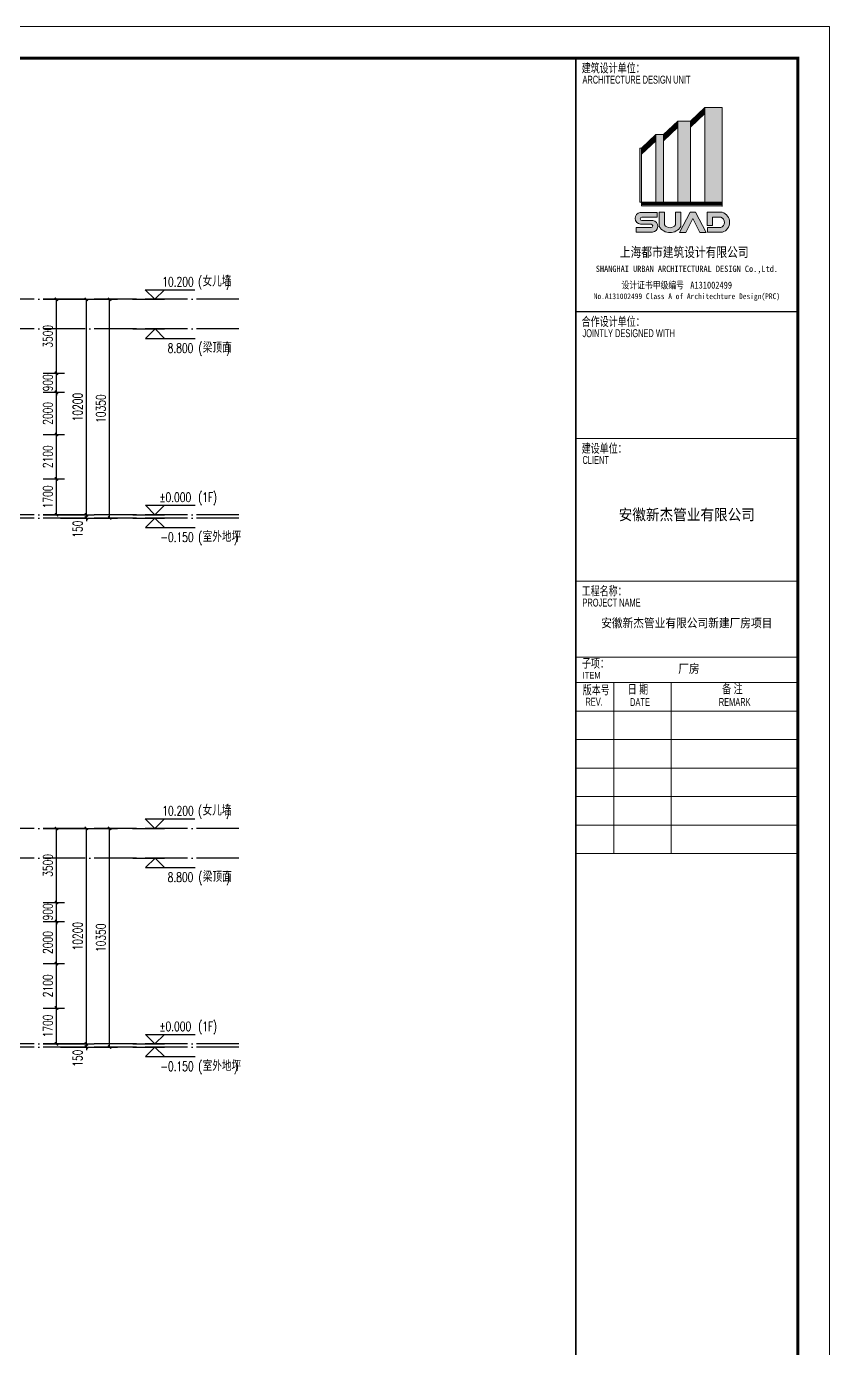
# Model space of a CAD drawing. Extents: x -275060 to -14507, y -783073 to -270523.
# Drawn here: x -52506 to -14507, y -689798 to -627223 of the extents above; entities that cross this region are included whole.
import ezdxf
from ezdxf.enums import TextEntityAlignment as Align

# ---------------------------------------------------------------- set-up
doc = ezdxf.new("R2010")
doc.units = 0
doc.header["$LTSCALE"] = 1000
doc.header["$MEASUREMENT"] = 0
doc.linetypes.add('DOTE', pattern=[2.4200000000000004, 2, -0.2, 0.02, -0.2])
doc.layers.get('Defpoints').update_dxf_attribs({"color": 252})
for name, color, linetype in [('DIM_ELEV', 3, 'Continuous'), ('DOTE', 1, 'Continuous'), ('PUB_DIM', 3, 'Continuous')]:
    doc.layers.add(name, color=color, linetype=linetype)
doc.layers.add('TK', color=252, linetype='Continuous', lineweight=13)
doc.styles.add('_TCH_DIM', font='SIMPLEX', dxfattribs={"bigfont": 'GBCBIG'})
doc.styles.add('_TCH_DIM_T3', font='SIMPLEX', dxfattribs={"width": 0.7058823529411765, "bigfont": 'GBCBIG'})
doc.styles.add('T&D', font='haiwenrs.shx', dxfattribs={"width": 0.7, "bigfont": 'hztxt.shx'})
doc.styles.add('TITLE', font='simhei.ttf', dxfattribs={"width": 0.8})
doc.dimstyles.new('_TCH_ARCH&&150', dxfattribs={"dimtxt": 446.25, "dimasz": 150, "dimexe": 375, "dimexo": 450, "dimgap": 189.375, "dimtad": 1, "dimdec": 0, "dimzin": 0, "dimdsep": 46, "dimtxsty": '_TCH_DIM_T3', "dimblk": 'ARCHTICK', "dimcen": 0.09, "dimclrt": 7, "dimazin": 2, "dimtfac": 1, "dimtdec": 0, "dimtix": 1, "dimtmove": 2, "dimatfit": 3, "dimfxl": 0, "dimtolj": 1, "dimtzin": 0, "dimarcsym": 0})

# ---------------------------------------------------------------- blocks, each defined once
blk = doc.blocks.new('TK-A0')
at = {"layer": 'TK'}
h = blk.add_hatch(color=256, dxfattribs=at)
edge = h.paths.add_edge_path()
edge.add_arc((1154.146755657937, 779.1924743879104), 3.32045557777653, 288.7014113640251, 432.3606518510305)
edge.add_line((1155.152934808804, 782.356811405414), (1150.437148290964, 782.356811405414))
edge.add_line((1150.437148290964, 782.356811405414), (1150.437148290964, 778.1699634066533))
edge.add_line((1150.437148290964, 778.1699634066533), (1152.074026242055, 778.1699634066533))
edge.add_line((1152.074026242055, 778.1699634066533), (1152.074026242055, 780.7794412946987))
edge.add_line((1152.074026242055, 780.7794412946987), (1154.743725869286, 780.7794412946987))
edge.add_arc((1154.144571136729, 779.1864479558968), 1.701944232639127, -72.16722840810769, 69.38777632303339, ccw=False)
edge.add_line((1154.665774277209, 777.5662746758533), (1150.456620366604, 777.5662746758533))
edge.add_line((1150.456620366604, 777.5662746758533), (1150.456620366604, 776.0473309625459))
edge.add_line((1150.456620366604, 776.0473309625459), (1155.211414325245, 776.0473309625459))
edge = h.paths.add_edge_path()
edge.add_arc((1138.673736182081, 779.8623456887203), 3.924004440335319, 210.1327751881304, 329.8672248118695)
edge.add_line((1142.067467917589, 777.8924736737955), (1142.067467917589, 782.3508309002925))
edge.add_line((1142.067467917589, 782.3508309002925), (1140.389430682019, 782.3508309002925))
edge.add_line((1140.389430682019, 782.3508309002925), (1140.389430682019, 778.3717602917046))
edge.add_arc((1138.673736182081, 779.5977993973252), 2.10873884244299, 215.5496840955361, 324.4503159044639, ccw=False)
edge.add_line((1136.958041682144, 778.3717602917046), (1136.958041682144, 782.3508309002925))
edge.add_line((1136.958041682144, 782.3508309002925), (1135.280004446575, 782.3508309002925))
edge.add_line((1135.280004446575, 782.3508309002925), (1135.280004446575, 777.8924736737955))
edge = h.paths.add_edge_path()
edge.add_arc((1129.528960183166, 780.455636774173), 1.863793725080171, 99.47712958257928, 264.9305597506611)
edge.add_line((1129.364269726942, 778.5991335818038), (1132.691885010566, 778.5991335818038))
edge.add_arc((1132.691789201844, 778.0591148868477), 0.5400187034551565, -89.98983473079062, 89.9898347307905, ccw=False)
edge.add_line((1132.691885010566, 777.5190961918917), (1127.97065559401, 777.5190961918917))
edge.add_line((1127.97065559401, 777.5190961918917), (1127.97065559401, 776.0695795825526))
edge.add_line((1127.97065559401, 776.0695795825526), (1133.118498568072, 776.0695795825526))
edge.add_arc((1132.953808111826, 777.92608277492), 1.863793725080171, 275.0694402493389, 440.5228704174207)
edge.add_line((1133.260689022903, 779.7644383324945), (1129.833793578938, 779.7644383324945))
edge.add_arc((1129.833889387661, 780.3044570274506), 0.5400187034551565, 90.01016526920938, 269.9898347307905, ccw=False)
edge.add_line((1129.833793578938, 780.8444757224066), (1134.62586506483, 780.8444757224066))
edge.add_line((1134.62586506483, 780.8444757224066), (1134.62586506483, 782.2939923317446))
edge.add_line((1134.62586506483, 782.2939923317446), (1129.222079272073, 782.2939923317446))
h.paths.add_polyline_path([(1145.020788980241, 782.4197730984405), (1146.727707333419, 782.4197730984405), (1150.080554039034, 775.9977945051814), (1148.119570456257, 775.9977945051814), (1145.87424815683, 780.3862111980195), (1143.628925857402, 775.9977945051814), (1141.667942274626, 775.9977945051814)])
for p, q in [((1189, 841), (5.14963979041462e-14, 840.9999999999999)), ((1189, 1.13686837721616e-13), (1189, 841)), ((1179, 831), (25.00000000000005, 830.9999999999999)), ((1109, 831), (1109, 10.00000000000011)), ((1179, 10.00000000000011), (1179, 831)), ((1109, 751.0000000000001), (1179, 751.0000000000001)), ((1109, 711.0000000000001), (1179, 711.0000000000001)), ((1109, 666.0000000000001), (1179, 666.0000000000001)), ((1109, 642.0000000000001), (1179, 642.0000000000001)), ((1109, 634.0000000000001), (1179, 634.0000000000001)), ((1109, 634.0000000000001), (1179, 634.0000000000001)), ((1109, 634.0000000000001), (1179, 634.0000000000001)), ((1109, 634.0000000000001), (1179, 634.0000000000001)), ((1109, 634.0000000000001), (1179, 634.0000000000001)), ((1121, 634.0000000000001), (1121, 580.0000000000001)), ((1139, 634.0000000000001), (1139, 580.0000000000001)), ((1109, 625.0000000000001), (1179, 625.0000000000001)), ((1109, 616.0000000000001), (1179, 616.0000000000001)), ((1109, 607.0000000000001), (1179, 607.0000000000001)), ((1109, 598.0000000000001), (1179, 598.0000000000001)), ((1109, 589.0000000000001), (1179, 589.0000000000001)), ((1109, 580.0000000000001), (1179, 580.0000000000001))]:
    blk.add_line(p, q, dxfattribs=at)
at = {"layer": 'TK', "color": 7}
for p, q in [((1145.157408515681, 811.1514531561669), (1149.654513675589, 815.437440792665)), ((1145.157408515681, 810.8751697189251), (1149.654513675589, 815.1611573554233)), ((1145.157408515681, 810.598886281681), (1149.654513675589, 814.8848739181791)), ((1145.157408515681, 810.3226028444392), (1149.661503087655, 814.6152517736198)), ((1145.157408515681, 810.046319407195), (1149.654513675589, 814.3323070436932)), ((1145.157408515681, 809.7700359699533), (1149.654513675589, 814.0560236064514)), ((1145.157408515681, 809.4937525327091), (1149.661503087655, 813.7864014618897)), ((1145.157408515681, 809.2174690954649), (1149.661503087655, 813.5101180246479)), ((1155.158445864823, 815.437440792665), (1149.654513675589, 815.437440792665)), ((1149.654513675589, 815.437440792665), (1149.654513675589, 785.5764909301286)), ((1155.158445864823, 785.5474954772282), (1155.158445864823, 815.4387035636656)), ((1136.663148659468, 806.86663922316), (1141.159022302032, 811.1514531561669)), ((1136.663148659468, 806.5903557859181), (1141.159022302032, 810.8751697189251)), ((1136.663148659468, 806.3140723486763), (1141.159022302032, 810.598886281681)), ((1136.663148659468, 806.0377889114322), (1141.159022302032, 810.3226028444392)), ((1136.663148659468, 805.7615054741881), (1141.159022302032, 810.046319407195)), ((1136.663148659468, 805.4852220369439), (1141.159022302032, 809.7700359699533)), ((1136.663148659468, 805.2089385997022), (1141.167243231423, 809.501587528885)), ((1141.159022302032, 811.1514531561669), (1141.159022302032, 785.5764909301286)), ((1141.159022302032, 811.1514531561669), (1145.157408515681, 811.1514531561669)), ((1145.157408515681, 785.5474954772282), (1145.157408515681, 811.1514531561645)), ((1129.656702158283, 802.573990293977), (1134.160796730276, 806.8666392231576)), ((1129.656702158283, 802.2977068567329), (1134.160796730276, 806.5903557859158)), ((1129.656702158283, 802.0214234194888), (1134.160796730276, 806.314072348674)), ((1129.656702158283, 801.745139982247), (1134.160796730276, 806.0377889114299)), ((1129.656702158283, 801.4688565450051), (1134.160796730276, 805.7615054741857)), ((1129.656702158283, 801.1925731077633), (1134.160796730276, 805.4852220369439)), ((1129.664447788671, 800.9236716806918), (1134.168542360645, 805.2163206098724)), ((1136.663148659468, 806.86663922316), (1134.160796730276, 806.8666392231576)), ((1134.160796730276, 806.86663922316), (1134.160796730276, 785.5764909301286)), ((1136.663148659468, 804.9326551624604), (1141.167243231423, 809.225304091641)), ((1136.663148659468, 785.5764909301286), (1136.663148659468, 806.86663922316)), ((1129.656702158283, 802.573990293977), (1129.156702158283, 802.573990293977)), ((1129.156702158283, 802.573990293977), (1129.156702158283, 785.5764909301286)), ((1129.656702158283, 802.573990293977), (1129.656702158283, 785.5764909301286)), ((1129.664447788671, 800.64738824345), (1134.168542360645, 804.9400371726306)), ((1129.156702158283, 785.5764909301286), (1129.752519463208, 785.5764909301286)), ((1129.656702158283, 785.5764909301286), (1129.656702158283, 784.3764909301285)), ((1129.656702158283, 785.3764909301285), (1155.158445864823, 785.3764909301285)), ((1129.656702158283, 785.3764909301285), (1155.158445864823, 785.3764909301285)), ((1129.656702158283, 785.1764909301286), (1155.158445864823, 785.1764909301286)), ((1129.656702158283, 784.9764909301285), (1155.158445864823, 784.9764909301285)), ((1129.656702158283, 784.7764909301285), (1155.158445864823, 784.7764909301285)), ((1129.656702158283, 784.3764909301285), (1155.158445864823, 784.3764909301285)), ((1129.752519463208, 785.5764909301286), (1155.158445864823, 785.5764909301286)), ((1134.080796730276, 785.5764909301286), (1136.693148659468, 785.5764909301286)), ((1141.17902230205, 785.5764909301286), (1145.177408515681, 785.5764909301286)), ((1149.624513675589, 785.5764909301286), (1155.158445864823, 785.5764909301286)), ((1155.158445864823, 784.1764909301286), (1155.158445864823, 785.4764909301285))]:
    blk.add_line(p, q, dxfattribs=at)
at = {"layer": 'TK', "const_width": 1}
blk.add_lwpolyline([(25.00000000000005, 830.9999999999999), (1179, 831), (1179, 10.00000000000011), (25, 10)], close=True, dxfattribs=at)
at = {"layer": 'TK', "const_width": 0.5}
for points in [[(1109, 10.00000000000011), (1109, 831)], [(1109, 751.0000000000001), (1179, 751.0000000000001)]]:
    blk.add_lwpolyline(points, dxfattribs=at)
at = {"layer": 'TK', "color": 7}
for points in [[(1129.222079272073, 782.2939923317446), (1134.62586506483, 782.2939923317446), (1134.62586506483, 780.8444757224066), (1129.833793578938, 780.8444757224066)], [(1135.280004446575, 782.3508309002925), (1136.958041682144, 782.3508309002925), (1136.958041682144, 778.3717602917046)], [(1135.280004446575, 782.3508309002925), (1135.280004446575, 777.8924736737955)], [(1142.067467917589, 782.3508309002925), (1140.389430682019, 782.3508309002925), (1140.389430682019, 778.3717602917046)], [(1145.020788980241, 782.4197730984405), (1141.667942274626, 775.9977945051814), (1143.628925857402, 775.9977945051814), (1145.87424815683, 780.3862111980195)], [(1142.067467917589, 782.3508309002925), (1142.067467917589, 777.8924736737955)], [(1145.020788980241, 782.4197730984405), (1146.727707333419, 782.4197730984405), (1150.080554039034, 775.9977945051814), (1148.119570456257, 775.9977945051814), (1145.87424815683, 780.3862111980195)], [(1150.437148290964, 778.1699634066533), (1150.437148290964, 782.356811405414), (1155.152934808804, 782.356811405414)], [(1150.437148290964, 778.1699634066533), (1152.074026242055, 778.1699634066533), (1152.074026242055, 780.7794412946987), (1154.743725869286, 780.7794412946987)], [(1132.691885010566, 777.5190961918917), (1127.97065559401, 777.5190961918917), (1127.97065559401, 776.0695795825526), (1133.118498568072, 776.0695795825526)], [(1132.691885010566, 778.5991335818038), (1129.364269726942, 778.5991335818038)], [(1129.833793578938, 779.7644383324945), (1133.260689022903, 779.7644383324945)], [(1150.456620366604, 777.5662746758533), (1154.665774277209, 777.5662746758533)], [(1150.456620366604, 777.5662746758533), (1150.456620366604, 776.0473309625459), (1155.211414325245, 776.0473309625459)]]:
    blk.add_lwpolyline(points, dxfattribs=at)
for centre, radius, start, end in [((1129.528960183166, 780.455636774173), 1.863793725080171, 99.47712958257927, 264.9305597506611), ((1129.833889387661, 780.3044570274506), 0.5400187034551565, 90.01016526920947, 269.9898347307905), ((1154.144571136729, 779.1864479558968), 1.701944232639127, 287.8327715918923, 69.38777632303336), ((1154.146755657937, 779.1924743879104), 3.32045557777653, 288.7014113640251, 72.36065185103055), ((1132.691789201844, 778.0591148868477), 0.5400187034551565, 270.0101652692095, 89.98983473079049), ((1132.953808111826, 777.92608277492), 1.863793725080171, 275.0694402493389, 80.52287041742068), ((1138.673736182081, 779.8623456887203), 3.924004440335319, 210.1327751881304, 329.8672248118695), ((1138.673736182081, 779.5977993973252), 2.10873884244299, 215.5496840955361, 324.4503159044639)]:
    blk.add_arc(centre, radius, start, end, dxfattribs=at)
for points in [[(1145.157408515681, 811.1514531561669), (1145.158957641777, 810.876646120961), (1149.661503087655, 815.4441020853498), (1149.661503087655, 815.1678186481056)], [(1145.157408515681, 810.5988862816832), (1145.158957641777, 810.3240792464774), (1149.661503087655, 814.8915352108662), (1149.661503087655, 814.615251773622)], [(1145.157408515681, 810.046319407195), (1145.158957641777, 809.7715123719892), (1149.661503087655, 814.3389683363803), (1149.661503087655, 814.0626848991361)], [(1145.163605019972, 809.4996581408504), (1145.165154146068, 809.2248511056422), (1149.667699591964, 813.792307070031), (1149.667699591964, 813.5160236327891)], [(1149.654513675589, 785.5764909301286), (1155.158445864823, 785.5764909301286), (1149.654513675589, 815.437440792665), (1155.158445864823, 815.437440792665)], [(1136.663148659468, 806.86663922316), (1136.664697785527, 806.5918321879517), (1141.167243231423, 811.1592881523428), (1141.167243231423, 810.8830047150987)], [(1136.663148659468, 806.3140723486763), (1136.664697785527, 806.0392653134704), (1141.167243231423, 810.6067212778593), (1141.167243231423, 810.3304378406174)], [(1136.663148659468, 805.7615054741881), (1136.664697785527, 805.4866984389845), (1141.167243231423, 810.054154403371), (1141.167243231423, 809.7778709661292)], [(1136.669345163759, 805.2148442078411), (1136.670894289818, 804.9400371726352), (1141.173439735752, 809.5074931370241), (1141.173439735752, 809.2312096997822)], [(1141.159022302032, 785.5764909301286), (1145.157408515681, 785.5764909301286), (1141.159022302032, 811.1514531561669), (1145.157408515681, 811.1514531561645)], [(1129.656702158283, 802.573990293977), (1129.658251284361, 802.2991832587711), (1134.160796730276, 806.8666392231576), (1134.160796730276, 806.5903557859158)], [(1129.659800410457, 802.0243762235606), (1129.661349536516, 801.7495691883547), (1134.163894982412, 806.3170251527434), (1134.163894982412, 806.0407417155017)], [(1129.662898662612, 801.4747621531442), (1129.664447788671, 801.1999551179383), (1134.166993234586, 805.767411082327), (1134.166993234586, 805.4911276450853)], [(1129.67064429298, 800.9295772888331), (1129.672193419058, 800.654770253625), (1134.174738864936, 805.2222262180161), (1134.174738864973, 804.9459427807719)], [(1134.160796730276, 785.5764909301286), (1136.663148659468, 785.5764909301286), (1134.160796730276, 806.8666392231576), (1136.663148659468, 806.86663922316)], [(1129.156702158283, 785.5764909301286), (1129.752519463208, 785.5764909301286), (1129.156702158283, 802.573990293977), (1129.656702158283, 802.573990293977)], [(1129.656702158283, 785.3764909301285), (1129.656702158283, 785.5764909301286), (1155.158445864823, 785.3764909301285), (1155.158445864823, 785.5764909301286)], [(1129.656702158283, 784.9764909301285), (1129.656702158283, 785.1764909301286), (1155.158445864823, 784.9764909301285), (1155.158445864823, 785.1764909301286)], [(1129.656702158283, 784.5764909301286), (1129.656702158283, 784.7764909301285), (1155.158445864823, 784.5764909301286), (1155.158445864823, 784.7764909301285)], [(1129.656702158283, 784.1764909301286), (1129.656702158283, 784.3764909301285), (1155.158445864823, 784.1764909301286), (1155.158445864823, 784.3764909301285)]]:
    blk.add_solid(points, dxfattribs=at)
at = {"layer": 'TK', "style": 'T&D', "width": 0.7}
for s, height, p in [('建筑设计单位：', 3, (1110.820864595012, 826.1841292128393)), ('ARCHITECTURE DESIGN UNIT', 2.5, (1111.0685751571, 822.9591104215832)), ('合作设计单位：', 3, (1110.820864595012, 746.1841292128398)), ('JOINTLY DESIGNED WITH', 2.5, (1111.0685751571, 742.9591104215838)), ('建设单位：', 3, (1110.820864595012, 706.1841292128396)), ('CLIENT', 2.5, (1111.0685751571, 702.9591104215834)), ('工程名称：', 3, (1110.820864595012, 661.1841292128396)), ('PROJECT NAME', 2.5, (1111.0685751571, 657.9591104215834)), ('子项：', 3, (1110.894753630983, 638.3821548605735)), ('ITEM', 2.1, (1111.143606203441, 635.2344526685007)), ('版本号', 3, (1111.145742382964, 629.9541269419785)), ('日 期', 3, (1125.331057525603, 630.179663387977)), ('备 注', 3, (1155.139179661216, 630.3128813016997)), ('REV.', 2.5, (1112.007335555721, 626.6639057611186)), ('DATE', 2.5, (1126.089139789864, 626.5709145095735)), ('REMARK', 2.5, (1154.080294090731, 626.607719078099))]:
    blk.add_text(s, height=height, dxfattribs=at).set_placement(p)
at = {"layer": 'TK', "color": 7, "style": 'TITLE', "width": 0.8}
for s, height, p in [('上海都市建筑设计有限公司 ', 3.1, (1144, 768.2486593937116)), ('SHANGHAI URBAN ARCHITECTURAL DESIGN Co.,Ltd.', 2, (1144, 763.5272913471371)), ('No.A131002499 Class A of Architechture Design(PRC)', 1.8, (1144, 754.9664609626861))]:
    blk.add_text(s, height=height, dxfattribs=at).set_placement(p, align=Align.CENTER)
for s, p in [('设计证书甲级编号', (1123.359026639052, 758.2898696273234)), ('A131002499', (1145.075221710198, 758.286525530102))]:
    blk.add_text(s, height=2.2, dxfattribs=at).set_placement(p)
blk = doc.blocks.new('_ArchTick')
at = {"color": 0, "linetype": 'ByBlock', "const_width": 0.4}
blk.add_lwpolyline([(-0.5, -0.5), (0.5, 0.5)], dxfattribs=at)
blk = doc.blocks.new('*D300')
at = {"layer": 'Defpoints', "color": 0, "transparency": 16777216}
for p in [(-52169.5339358832, -640138.0773467864), (-51085.6050205417, -640138.0773467864), (-52169.5339358832, -643638.0773689537)]:
    blk.add_point(p, dxfattribs=at)
at = {"layer": 'PUB_DIM', "color": 0, "lineweight": -2, "transparency": 16777216}
for p, q in [((-51719.5339358832, -640138.0773467864), (-50710.6050205417, -640138.0773467864)), ((-51085.6050205417, -643638.0773689537), (-51085.6050205417, -640138.0773467864)), ((-51719.5339358832, -643638.0773689537), (-50710.6050205417, -643638.0773689537))]:
    blk.add_line(p, q, dxfattribs=at)
at = {"layer": 'PUB_DIM', "color": 0, "lineweight": -2, "transparency": 16777216, "xscale": 150, "yscale": 150, "zscale": 150}
for p, rotation in [((-51085.6050205417, -640138.0773467864), 90), ((-51085.6050205417, -643638.0773689537), 270)]:
    blk.add_blockref('_ArchTick', p, dxfattribs=dict(at, rotation=rotation))
at = {"layer": 'PUB_DIM', "color": 7, "transparency": 16777216, "insert": (-51498.10502054159, -641888.0773578701), "char_height": 446.25, "attachment_point": 5, "rotation": 90, "style": '_TCH_DIM_T3'}
blk.add_mtext('\\A1;3500', dxfattribs=at)
blk = doc.blocks.new('*D301')
at = {"layer": 'Defpoints', "color": 0, "transparency": 16777216}
for p in [(-52169.5339358832, -643638.0773689537), (-51085.6050205417, -643638.0773689537), (-52169.5339358832, -644538.0773689538)]:
    blk.add_point(p, dxfattribs=at)
at = {"layer": 'PUB_DIM', "color": 0, "lineweight": -2, "transparency": 16777216}
for p, q in [((-51719.5339358832, -643638.0773689537), (-50710.6050205417, -643638.0773689537)), ((-51085.6050205417, -643638.0773689537), (-51085.6050205417, -643488.0773689537)), ((-51085.6050205417, -644538.0773689538), (-51085.6050205417, -643638.0773689537)), ((-51719.5339358832, -644538.0773689538), (-50710.6050205417, -644538.0773689538)), ((-51085.6050205417, -644538.0773689538), (-51085.6050205417, -644688.0773689538))]:
    blk.add_line(p, q, dxfattribs=at)
at = {"layer": 'PUB_DIM', "color": 0, "lineweight": -2, "transparency": 16777216, "xscale": 150, "yscale": 150, "zscale": 150}
for p, rotation in [((-51085.6050205417, -643638.0773689537), 270), ((-51085.6050205417, -644538.0773689538), 90)]:
    blk.add_blockref('_ArchTick', p, dxfattribs=dict(at, rotation=rotation))
at = {"layer": 'PUB_DIM', "color": 7, "transparency": 16777216, "insert": (-51498.10502054159, -644088.0773689537), "char_height": 446.25, "attachment_point": 5, "rotation": 90, "style": '_TCH_DIM_T3'}
blk.add_mtext('\\A1;900', dxfattribs=at)
blk = doc.blocks.new('*D302')
at = {"layer": 'Defpoints', "color": 0, "transparency": 16777216}
for p in [(-52169.5339358832, -644538.0773689538), (-51085.6050205417, -644538.0773689538), (-52169.5339358832, -646538.0773800628)]:
    blk.add_point(p, dxfattribs=at)
at = {"layer": 'PUB_DIM', "color": 0, "lineweight": -2, "transparency": 16777216}
for p, q in [((-51719.5339358832, -644538.0773689538), (-50710.6050205417, -644538.0773689538)), ((-51085.6050205417, -646538.0773800628), (-51085.6050205417, -644538.0773689538)), ((-51719.5339358832, -646538.0773800628), (-50710.6050205417, -646538.0773800628))]:
    blk.add_line(p, q, dxfattribs=at)
at = {"layer": 'PUB_DIM', "color": 0, "lineweight": -2, "transparency": 16777216, "xscale": 150, "yscale": 150, "zscale": 150}
for p, rotation in [((-51085.6050205417, -644538.0773689538), 90), ((-51085.6050205417, -646538.0773800628), 270)]:
    blk.add_blockref('_ArchTick', p, dxfattribs=dict(at, rotation=rotation))
at = {"layer": 'PUB_DIM', "color": 7, "transparency": 16777216, "insert": (-51498.10502054159, -645538.0773745084), "char_height": 446.25, "attachment_point": 5, "rotation": 90, "style": '_TCH_DIM_T3'}
blk.add_mtext('\\A1;2000', dxfattribs=at)
blk = doc.blocks.new('*D303')
at = {"layer": 'Defpoints', "color": 0, "transparency": 16777216}
for p in [(-52169.5339358832, -646538.0773800628), (-51085.6050205417, -646538.0773800628), (-52169.5339358832, -648638.0773800625)]:
    blk.add_point(p, dxfattribs=at)
at = {"layer": 'PUB_DIM', "color": 0, "lineweight": -2, "transparency": 16777216}
for p, q in [((-51719.5339358832, -646538.0773800628), (-50710.6050205417, -646538.0773800628)), ((-51085.6050205417, -648638.0773800625), (-51085.6050205417, -646538.0773800628)), ((-51719.5339358832, -648638.0773800625), (-50710.6050205417, -648638.0773800625))]:
    blk.add_line(p, q, dxfattribs=at)
at = {"layer": 'PUB_DIM', "color": 0, "lineweight": -2, "transparency": 16777216, "xscale": 150, "yscale": 150, "zscale": 150}
for p, rotation in [((-51085.6050205417, -646538.0773800628), 90), ((-51085.6050205417, -648638.0773800625), 270)]:
    blk.add_blockref('_ArchTick', p, dxfattribs=dict(at, rotation=rotation))
at = {"layer": 'PUB_DIM', "color": 7, "transparency": 16777216, "insert": (-51498.10502054159, -647588.0773800627), "char_height": 446.25, "attachment_point": 5, "rotation": 90, "style": '_TCH_DIM_T3'}
blk.add_mtext('\\A1;2100', dxfattribs=at)
blk = doc.blocks.new('*D304')
at = {"layer": 'Defpoints', "color": 0, "transparency": 16777216}
for p in [(-52169.5339358832, -648638.0773800625), (-51085.6050205417, -648638.0773800625), (-52169.5339358832, -650338.0773467866)]:
    blk.add_point(p, dxfattribs=at)
at = {"layer": 'PUB_DIM', "color": 0, "lineweight": -2, "transparency": 16777216}
for p, q in [((-51719.5339358832, -648638.0773800625), (-50710.6050205417, -648638.0773800625)), ((-51085.6050205417, -650338.0773467866), (-51085.6050205417, -648638.0773800625)), ((-51719.5339358832, -650338.0773467866), (-50710.6050205417, -650338.0773467866))]:
    blk.add_line(p, q, dxfattribs=at)
at = {"layer": 'PUB_DIM', "color": 0, "lineweight": -2, "transparency": 16777216, "xscale": 150, "yscale": 150, "zscale": 150}
for p, rotation in [((-51085.6050205417, -648638.0773800625), 90), ((-51085.6050205417, -650338.0773467866), 270)]:
    blk.add_blockref('_ArchTick', p, dxfattribs=dict(at, rotation=rotation))
at = {"layer": 'PUB_DIM', "color": 7, "transparency": 16777216, "insert": (-51498.10502054159, -649488.0773634246), "char_height": 446.25, "attachment_point": 5, "rotation": 90, "style": '_TCH_DIM_T3'}
blk.add_mtext('\\A1;1700', dxfattribs=at)
blk = doc.blocks.new('*D305')
at = {"layer": 'Defpoints', "color": 0, "transparency": 16777216}
for p in [(-51117.10641034797, -640138.0773467864), (-48573.20269393839, -640138.0773467864), (-51117.10641034797, -650488.0773467864)]:
    blk.add_point(p, dxfattribs=at)
at = {"layer": 'PUB_DIM', "color": 0, "lineweight": -2, "transparency": 16777216}
for p, q in [((-50667.10641034797, -640138.0773467864), (-48198.20269393839, -640138.0773467864)), ((-48573.20269393839, -650488.0773467864), (-48573.20269393839, -640138.0773467864)), ((-50667.10641034797, -650488.0773467864), (-48198.20269393839, -650488.0773467864))]:
    blk.add_line(p, q, dxfattribs=at)
at = {"layer": 'PUB_DIM', "color": 0, "lineweight": -2, "transparency": 16777216, "xscale": 150, "yscale": 150, "zscale": 150}
for p, rotation in [((-48573.20269393839, -640138.0773467864), 90), ((-48573.20269393839, -650488.0773467864), 270)]:
    blk.add_blockref('_ArchTick', p, dxfattribs=dict(at, rotation=rotation))
at = {"layer": 'PUB_DIM', "color": 7, "transparency": 16777216, "insert": (-48985.70269393828, -645313.0773467864), "char_height": 446.25, "attachment_point": 5, "rotation": 90, "style": '_TCH_DIM_T3'}
blk.add_mtext('\\A1;10350', dxfattribs=at)
blk = doc.blocks.new('*D306')
at = {"layer": 'Defpoints', "color": 0, "transparency": 16777216}
for p in [(-51346.87198170472, -650338.0773467864), (-51346.87198170472, -650488.0773467864), (-49670.87666872342, -650338.0773467864)]:
    blk.add_point(p, dxfattribs=at)
at = {"layer": 'PUB_DIM', "color": 0, "lineweight": -2, "transparency": 16777216}
for p, q in [((-50896.87198170472, -650338.0773467864), (-49295.87666872342, -650338.0773467864)), ((-50896.87198170472, -650488.0773467864), (-49295.87666872342, -650488.0773467864)), ((-49670.87666872342, -650338.0773467864), (-49670.87666872342, -650188.0773467864)), ((-49670.87666872342, -650488.0773467864), (-49670.87666872342, -650338.0773467864)), ((-49670.87666872342, -650488.0773467864), (-49670.87666872342, -650638.0773467864))]:
    blk.add_line(p, q, dxfattribs=at)
at = {"layer": 'PUB_DIM', "color": 0, "lineweight": -2, "transparency": 16777216, "xscale": 150, "yscale": 150, "zscale": 150}
for p, rotation in [((-49670.87666872342, -650338.0773467864), 270), ((-49670.87666872342, -650488.0773467864), 90)]:
    blk.add_blockref('_ArchTick', p, dxfattribs=dict(at, rotation=rotation))
at = {"layer": 'PUB_DIM', "color": 7, "transparency": 16777216, "insert": (-50083.37666872342, -651013.0773467864), "char_height": 446.25, "attachment_point": 5, "rotation": 90, "style": '_TCH_DIM_T3'}
blk.add_mtext('\\A1;150', dxfattribs=at)
blk = doc.blocks.new('*D307')
at = {"layer": 'Defpoints', "color": 0, "transparency": 16777216}
for p in [(-51346.87198170472, -640138.0773467864), (-49670.87666872342, -640138.0773467864), (-51346.87198170472, -650338.0773467864)]:
    blk.add_point(p, dxfattribs=at)
at = {"layer": 'PUB_DIM', "color": 0, "lineweight": -2, "transparency": 16777216}
for p, q in [((-50896.87198170472, -640138.0773467864), (-49295.87666872342, -640138.0773467864)), ((-49670.87666872342, -650338.0773467864), (-49670.87666872342, -640138.0773467864)), ((-50896.87198170472, -650338.0773467864), (-49295.87666872342, -650338.0773467864))]:
    blk.add_line(p, q, dxfattribs=at)
at = {"layer": 'PUB_DIM', "color": 0, "lineweight": -2, "transparency": 16777216, "xscale": 150, "yscale": 150, "zscale": 150}
for p, rotation in [((-49670.87666872342, -640138.0773467864), 90), ((-49670.87666872342, -650338.0773467864), 270)]:
    blk.add_blockref('_ArchTick', p, dxfattribs=dict(at, rotation=rotation))
at = {"layer": 'PUB_DIM', "color": 7, "transparency": 16777216, "insert": (-50083.37666872331, -645238.0773467864), "char_height": 446.25, "attachment_point": 5, "rotation": 90, "style": '_TCH_DIM_T3'}
blk.add_mtext('\\A1;10200', dxfattribs=at)
blk = doc.blocks.new('*D414')
at = {"layer": 'Defpoints', "color": 0, "transparency": 16777216}
for p in [(-52169.5339358832, -665181.0773467864), (-51085.6050205417, -665181.0773467864), (-52169.5339358832, -668681.0773689537)]:
    blk.add_point(p, dxfattribs=at)
at = {"layer": 'PUB_DIM', "color": 0, "lineweight": -2, "transparency": 16777216}
for p, q in [((-51719.5339358832, -665181.0773467864), (-50710.6050205417, -665181.0773467864)), ((-51085.6050205417, -668681.0773689537), (-51085.6050205417, -665181.0773467864)), ((-51719.5339358832, -668681.0773689537), (-50710.6050205417, -668681.0773689537))]:
    blk.add_line(p, q, dxfattribs=at)
at = {"layer": 'PUB_DIM', "color": 0, "lineweight": -2, "transparency": 16777216, "xscale": 150, "yscale": 150, "zscale": 150}
for p, rotation in [((-51085.6050205417, -665181.0773467864), 90), ((-51085.6050205417, -668681.0773689537), 270)]:
    blk.add_blockref('_ArchTick', p, dxfattribs=dict(at, rotation=rotation))
at = {"layer": 'PUB_DIM', "color": 7, "transparency": 16777216, "insert": (-51498.1050205416, -666931.0773578701), "char_height": 446.25, "attachment_point": 5, "rotation": 90, "style": '_TCH_DIM_T3'}
blk.add_mtext('\\A1;3500', dxfattribs=at)
blk = doc.blocks.new('*D415')
at = {"layer": 'Defpoints', "color": 0, "transparency": 16777216}
for p in [(-52169.5339358832, -668681.0773689537), (-51085.6050205417, -668681.0773689537), (-52169.5339358832, -669581.0773689538)]:
    blk.add_point(p, dxfattribs=at)
at = {"layer": 'PUB_DIM', "color": 0, "lineweight": -2, "transparency": 16777216}
for p, q in [((-51719.5339358832, -668681.0773689537), (-50710.6050205417, -668681.0773689537)), ((-51085.6050205417, -668681.0773689537), (-51085.6050205417, -668531.0773689537)), ((-51085.6050205417, -669581.0773689538), (-51085.6050205417, -668681.0773689537)), ((-51719.5339358832, -669581.0773689538), (-50710.6050205417, -669581.0773689538)), ((-51085.6050205417, -669581.0773689538), (-51085.6050205417, -669731.0773689538))]:
    blk.add_line(p, q, dxfattribs=at)
at = {"layer": 'PUB_DIM', "color": 0, "lineweight": -2, "transparency": 16777216, "xscale": 150, "yscale": 150, "zscale": 150}
for p, rotation in [((-51085.6050205417, -668681.0773689537), 270), ((-51085.6050205417, -669581.0773689538), 90)]:
    blk.add_blockref('_ArchTick', p, dxfattribs=dict(at, rotation=rotation))
at = {"layer": 'PUB_DIM', "color": 7, "transparency": 16777216, "insert": (-51498.1050205416, -669131.0773689537), "char_height": 446.25, "attachment_point": 5, "rotation": 90, "style": '_TCH_DIM_T3'}
blk.add_mtext('\\A1;900', dxfattribs=at)
blk = doc.blocks.new('*D416')
at = {"layer": 'Defpoints', "color": 0, "transparency": 16777216}
for p in [(-52169.5339358832, -669581.0773689538), (-51085.6050205417, -669581.0773689538), (-52169.5339358832, -671581.0773800628)]:
    blk.add_point(p, dxfattribs=at)
at = {"layer": 'PUB_DIM', "color": 0, "lineweight": -2, "transparency": 16777216}
for p, q in [((-51719.5339358832, -669581.0773689538), (-50710.6050205417, -669581.0773689538)), ((-51085.6050205417, -671581.0773800628), (-51085.6050205417, -669581.0773689538)), ((-51719.5339358832, -671581.0773800628), (-50710.6050205417, -671581.0773800628))]:
    blk.add_line(p, q, dxfattribs=at)
at = {"layer": 'PUB_DIM', "color": 0, "lineweight": -2, "transparency": 16777216, "xscale": 150, "yscale": 150, "zscale": 150}
for p, rotation in [((-51085.6050205417, -669581.0773689538), 90), ((-51085.6050205417, -671581.0773800628), 270)]:
    blk.add_blockref('_ArchTick', p, dxfattribs=dict(at, rotation=rotation))
at = {"layer": 'PUB_DIM', "color": 7, "transparency": 16777216, "insert": (-51498.1050205416, -670581.0773745084), "char_height": 446.25, "attachment_point": 5, "rotation": 90, "style": '_TCH_DIM_T3'}
blk.add_mtext('\\A1;2000', dxfattribs=at)
blk = doc.blocks.new('*D417')
at = {"layer": 'Defpoints', "color": 0, "transparency": 16777216}
for p in [(-52169.5339358832, -671581.0773800628), (-51085.60502054169, -671581.0773800628), (-52169.5339358832, -673681.0773800625)]:
    blk.add_point(p, dxfattribs=at)
at = {"layer": 'PUB_DIM', "color": 0, "lineweight": -2, "transparency": 16777216}
for p, q in [((-51719.5339358832, -671581.0773800628), (-50710.60502054169, -671581.0773800628)), ((-51085.6050205417, -673681.0773800625), (-51085.60502054169, -671581.0773800628)), ((-51719.5339358832, -673681.0773800625), (-50710.6050205417, -673681.0773800625))]:
    blk.add_line(p, q, dxfattribs=at)
at = {"layer": 'PUB_DIM', "color": 0, "lineweight": -2, "transparency": 16777216, "xscale": 150, "yscale": 150, "zscale": 150}
for p, rotation in [((-51085.60502054169, -671581.0773800628), 90), ((-51085.6050205417, -673681.0773800625), 270)]:
    blk.add_blockref('_ArchTick', p, dxfattribs=dict(at, rotation=rotation))
at = {"layer": 'PUB_DIM', "color": 7, "transparency": 16777216, "insert": (-51498.10502054159, -672631.0773800627), "char_height": 446.25, "attachment_point": 5, "rotation": 90, "style": '_TCH_DIM_T3'}
blk.add_mtext('\\A1;2100', dxfattribs=at)
blk = doc.blocks.new('*D418')
at = {"layer": 'Defpoints', "color": 0, "transparency": 16777216}
for p in [(-52169.5339358832, -673681.0773800625), (-51085.6050205417, -673681.0773800625), (-52169.5339358832, -675381.0773467866)]:
    blk.add_point(p, dxfattribs=at)
at = {"layer": 'PUB_DIM', "color": 0, "lineweight": -2, "transparency": 16777216}
for p, q in [((-51719.5339358832, -673681.0773800625), (-50710.6050205417, -673681.0773800625)), ((-51085.6050205417, -675381.0773467866), (-51085.6050205417, -673681.0773800625)), ((-51719.5339358832, -675381.0773467866), (-50710.6050205417, -675381.0773467866))]:
    blk.add_line(p, q, dxfattribs=at)
at = {"layer": 'PUB_DIM', "color": 0, "lineweight": -2, "transparency": 16777216, "xscale": 150, "yscale": 150, "zscale": 150}
for p, rotation in [((-51085.6050205417, -673681.0773800625), 90), ((-51085.6050205417, -675381.0773467866), 270)]:
    blk.add_blockref('_ArchTick', p, dxfattribs=dict(at, rotation=rotation))
at = {"layer": 'PUB_DIM', "color": 7, "transparency": 16777216, "insert": (-51498.10502054159, -674531.0773634246), "char_height": 446.25, "attachment_point": 5, "rotation": 90, "style": '_TCH_DIM_T3'}
blk.add_mtext('\\A1;1700', dxfattribs=at)
blk = doc.blocks.new('*D419')
at = {"layer": 'Defpoints', "color": 0, "transparency": 16777216}
for p in [(-51117.10641034797, -665181.0773467864), (-48573.20269393839, -665181.0773467864), (-51117.10641034797, -675531.0773467864)]:
    blk.add_point(p, dxfattribs=at)
at = {"layer": 'PUB_DIM', "color": 0, "lineweight": -2, "transparency": 16777216}
for p, q in [((-50667.10641034797, -665181.0773467864), (-48198.20269393839, -665181.0773467864)), ((-48573.2026939384, -675531.0773467864), (-48573.20269393839, -665181.0773467864)), ((-50667.10641034797, -675531.0773467864), (-48198.2026939384, -675531.0773467864))]:
    blk.add_line(p, q, dxfattribs=at)
at = {"layer": 'PUB_DIM', "color": 0, "lineweight": -2, "transparency": 16777216, "xscale": 150, "yscale": 150, "zscale": 150}
for p, rotation in [((-48573.20269393839, -665181.0773467864), 90), ((-48573.2026939384, -675531.0773467864), 270)]:
    blk.add_blockref('_ArchTick', p, dxfattribs=dict(at, rotation=rotation))
at = {"layer": 'PUB_DIM', "color": 7, "transparency": 16777216, "insert": (-48985.70269393829, -670356.0773467864), "char_height": 446.25, "attachment_point": 5, "rotation": 90, "style": '_TCH_DIM_T3'}
blk.add_mtext('\\A1;10350', dxfattribs=at)
blk = doc.blocks.new('*D420')
at = {"layer": 'Defpoints', "color": 0, "transparency": 16777216}
for p in [(-51346.87198170472, -675381.0773467864), (-51346.87198170472, -675531.0773467864), (-49670.87666872342, -675381.0773467864)]:
    blk.add_point(p, dxfattribs=at)
at = {"layer": 'PUB_DIM', "color": 0, "lineweight": -2, "transparency": 16777216}
for p, q in [((-50896.87198170472, -675381.0773467864), (-49295.87666872342, -675381.0773467864)), ((-50896.87198170472, -675531.0773467864), (-49295.87666872342, -675531.0773467864)), ((-49670.87666872342, -675381.0773467864), (-49670.87666872342, -675231.0773467864)), ((-49670.87666872342, -675531.0773467864), (-49670.87666872342, -675381.0773467864)), ((-49670.87666872342, -675531.0773467864), (-49670.87666872342, -675681.0773467864))]:
    blk.add_line(p, q, dxfattribs=at)
at = {"layer": 'PUB_DIM', "color": 0, "lineweight": -2, "transparency": 16777216, "xscale": 150, "yscale": 150, "zscale": 150}
for p, rotation in [((-49670.87666872342, -675381.0773467864), 270), ((-49670.87666872342, -675531.0773467864), 90)]:
    blk.add_blockref('_ArchTick', p, dxfattribs=dict(at, rotation=rotation))
at = {"layer": 'PUB_DIM', "color": 7, "transparency": 16777216, "insert": (-50083.37666872342, -676056.0773467864), "char_height": 446.25, "attachment_point": 5, "rotation": 90, "style": '_TCH_DIM_T3'}
blk.add_mtext('\\A1;150', dxfattribs=at)
blk = doc.blocks.new('*D421')
at = {"layer": 'Defpoints', "color": 0, "transparency": 16777216}
for p in [(-51346.87198170472, -665181.0773467864), (-49670.87666872342, -665181.0773467864), (-51346.87198170472, -675381.0773467864)]:
    blk.add_point(p, dxfattribs=at)
at = {"layer": 'PUB_DIM', "color": 0, "lineweight": -2, "transparency": 16777216}
for p, q in [((-50896.87198170472, -665181.0773467864), (-49295.87666872342, -665181.0773467864)), ((-49670.87666872342, -675381.0773467864), (-49670.87666872342, -665181.0773467864)), ((-50896.87198170472, -675381.0773467864), (-49295.87666872342, -675381.0773467864))]:
    blk.add_line(p, q, dxfattribs=at)
at = {"layer": 'PUB_DIM', "color": 0, "lineweight": -2, "transparency": 16777216, "xscale": 150, "yscale": 150, "zscale": 150}
for p, rotation in [((-49670.87666872342, -665181.0773467864), 90), ((-49670.87666872342, -675381.0773467864), 270)]:
    blk.add_blockref('_ArchTick', p, dxfattribs=dict(at, rotation=rotation))
at = {"layer": 'PUB_DIM', "color": 7, "transparency": 16777216, "insert": (-50083.37666872331, -670281.0773467864), "char_height": 446.25, "attachment_point": 5, "rotation": 90, "style": '_TCH_DIM_T3'}
blk.add_mtext('\\A1;10200', dxfattribs=at)

msp = doc.modelspace()

# ---------------------------------------------------------------- linework, layer by layer
at = {"layer": 'DIM_ELEV'}
for p, q in [((-47481.2611026176, -640138.0773467864), (-45981.2611026176, -640138.0773467864)), ((-46431.2611026176, -640138.0773467864), (-46881.2611026176, -639688.0773467864)), ((-46881.2611026176, -639688.0773467864), (-44533.7611026176, -639688.0773467864)), ((-46431.2611026176, -640138.0773467864), (-45981.2611026176, -639688.0773467864)), ((-47468.5, -641538.0776083361), (-45968.5, -641538.0776083361)), ((-46418.5, -641538.0776083361), (-46868.5, -641988.0776083361)), ((-46868.5, -641988.0776083361), (-44521, -641988.0776083361)), ((-46418.5, -641538.0776083361), (-45968.5, -641988.0776083361)), ((-46425.78312128352, -650338.0770852368), (-46875.78312128352, -649888.0770852368)), ((-46875.78312128352, -649888.0770852368), (-44528.28312128352, -649888.0770852368)), ((-46425.78312128352, -650338.0770852368), (-45975.78312128352, -649888.0770852368)), ((-47475.78312128352, -650338.0770852368), (-45975.78312128352, -650338.0770852368)), ((-47475.78312128352, -650488.0773467864), (-45975.78312128352, -650488.0773467864)), ((-46425.78312128352, -650488.0773467864), (-46875.78312128352, -650938.0773467864)), ((-46425.78312128352, -650488.0773467864), (-45975.78312128352, -650938.0773467864)), ((-46875.78312128352, -650938.0773467864), (-44528.28312128352, -650938.0773467864)), ((-46431.2611026176, -665181.0773467864), (-46881.2611026176, -664731.0773467864)), ((-46881.2611026176, -664731.0773467864), (-44533.7611026176, -664731.0773467864)), ((-46431.2611026176, -665181.0773467864), (-45981.2611026176, -664731.0773467864)), ((-47481.2611026176, -665181.0773467864), (-45981.2611026176, -665181.0773467864)), ((-47468.5, -666581.0776083361), (-45968.5, -666581.0776083361)), ((-46418.5, -666581.0776083361), (-46868.5, -667031.0776083361)), ((-46868.5, -667031.0776083361), (-44521, -667031.0776083361)), ((-46418.5, -666581.0776083361), (-45968.5, -667031.0776083361)), ((-46425.78312128352, -675381.0770852368), (-46875.78312128352, -674931.0770852368)), ((-46875.78312128352, -674931.0770852368), (-44528.28312128352, -674931.0770852368)), ((-46425.78312128352, -675381.0770852368), (-45975.78312128352, -674931.0770852368)), ((-47475.78312128352, -675381.0770852368), (-45975.78312128352, -675381.0770852368)), ((-47475.78312128352, -675531.0773467864), (-45975.78312128352, -675531.0773467864)), ((-46425.78312128352, -675531.0773467864), (-46875.78312128352, -675981.0773467864)), ((-46425.78312128352, -675531.0773467864), (-45975.78312128352, -675981.0773467864)), ((-46875.78312128352, -675981.0773467864), (-44528.28312128352, -675981.0773467864))]:
    msp.add_line(p, q, dxfattribs=at)
at = {"layer": 'DOTE', "color": 252, "linetype": 'DOTE'}
for p, q in [((-42461.69947980426, -640138.0773467864), (-180400.7032390941, -640138.0773467864)), ((-42461.69947980426, -641538.0773467864), (-180400.7032390941, -641538.0773467864)), ((-42461.69947980426, -650338.0773467864), (-180400.7032390941, -650338.0773467864)), ((-42461.69947980426, -650488.0773467864), (-180400.7032390941, -650488.0773467864)), ((-42461.69947980426, -665181.0773467864), (-180400.7032390941, -665181.0773467864)), ((-42461.69947980426, -666581.0773467865), (-180400.7032390941, -666581.0773467865)), ((-42461.69947980426, -675381.0773467864), (-180400.7032390941, -675381.0773467864)), ((-42461.69947980426, -675531.0773467864), (-180400.7032390941, -675531.0773467864))]:
    msp.add_line(p, q, dxfattribs=at)

# ---------------------------------------------------------------- block references
at = {"layer": 'TK', "xscale": 150, "yscale": 150, "zscale": 150}
msp.add_blockref('TK-A0', (-192857.1934848411, -753372.697736917), dxfattribs=at)

# ---------------------------------------------------------------- texts
at = {"layer": 'DIM_ELEV', "color": 7, "style": '_TCH_DIM', "width": 0.7058823529411765}
for s, p in [('10.200', (-46078.7611026176, -639530.5773467864)), ('(', (-44383.7611026176, -639530.5773467864)), (')', (-43067.91003878781, -639530.5773467864)), ('8.800', (-45826, -642670.5776083361)), ('(', (-44371, -642670.5776083361)), (')', (-43055.14893617021, -642670.5776083361)), ('%%P0.000', (-46223.28312128352, -649730.5770852368)), ('(1F)', (-44378.28312128352, -649730.5770852368)), ('-0.150', (-46163.28312128352, -651620.5773467864)), ('(', (-44378.28312128352, -651620.5773467864)), (')', (-42693.81503617713, -651620.5773467864)), ('10.200', (-46078.7611026176, -664573.5773467864)), ('(', (-44383.7611026176, -664573.5773467864)), (')', (-43067.91003878781, -664573.5773467864)), ('8.800', (-45826, -667713.5776083361)), ('(', (-44371, -667713.5776083361)), (')', (-43055.14893617021, -667713.5776083361)), ('%%P0.000', (-46223.28312128352, -674773.5770852368)), ('(1F)', (-44378.28312128352, -674773.5770852368)), ('-0.150', (-46163.28312128352, -676663.5773467864)), ('(', (-44378.28312128352, -676663.5773467864)), (')', (-42693.81503617713, -676663.5773467864))]:
    msp.add_text(s, height=446.25, dxfattribs=at).set_placement(p)
at = {"layer": 'DIM_ELEV', "color": 7, "style": '_TCH_DIM'}
for s, p in [('女儿墙', (-44173.7611026176, -639530.5773467864)), ('梁顶面', (-44161, -642670.5776083361)), ('室外地坪', (-44168.28312128352, -651620.5773467864)), ('女儿墙', (-44173.7611026176, -664573.5773467864)), ('梁顶面', (-44161, -667713.5776083361)), ('室外地坪', (-44168.28312128352, -676663.5773467864))]:
    msp.add_text(s, height=506.3829787234042, dxfattribs=at).set_placement(p)
at = {"layer": 'TK', "color": 2, "style": 'TITLE', "width": 0.9}
for s, height, p in [('安徽新杰管业有限公司', 525, (-21261.81838653074, -650591.9476697837)), ('安徽新杰管业有限公司新建厂房项目', 412.5, (-21261.81838653074, -655665.1018547249))]:
    msp.add_text(s, height=height, dxfattribs=at).set_placement(p, align=Align.CENTER)
msp.add_text('厂房', height=412.5, dxfattribs=at).set_placement((-21668.35852358746, -657822.1817765782))

# ---------------------------------------------------------------- dimensions: what is measured, and where the dimension line sits
at = {"layer": 'PUB_DIM'}
for p1, p2, distance, picture, middle in [((-52169.5339358832, -643638.0773689537), (-52169.5339358832, -640138.0773467864), -1083.9289153415011, '*D300', (-51498.10502054159, -641888.0773578701)), ((-51346.87198170472, -650338.0773467864), (-51346.87198170472, -640138.0773467864), -1675.9953129813002, '*D307', (-50083.37666872331, -645238.0773467864)), ((-51117.10641034797, -650488.0773467864), (-51117.10641034797, -640138.0773467864), -2543.903716409586, '*D305', (-48985.70269393828, -645313.0773467864)), ((-52169.5339358832, -644538.0773689538), (-52169.5339358832, -643638.0773689537), -1083.9289153415011, '*D301', (-51498.10502054159, -644088.0773689537)), ((-52169.5339358832, -646538.0773800628), (-52169.5339358832, -644538.0773689538), -1083.9289153415011, '*D302', (-51498.10502054159, -645538.0773745084)), ((-52169.5339358832, -648638.0773800625), (-52169.5339358832, -646538.0773800628), -1083.9289153415011, '*D303', (-51498.10502054159, -647588.0773800627)), ((-52169.5339358832, -650338.0773467866), (-52169.5339358832, -648638.0773800625), -1083.9289153415011, '*D304', (-51498.10502054159, -649488.0773634246)), ((-52169.5339358832, -668681.0773689537), (-52169.5339358832, -665181.0773467864), -1083.9289153415011, '*D414', (-51498.1050205416, -666931.0773578701)), ((-51346.87198170472, -675381.0773467864), (-51346.87198170472, -665181.0773467864), -1675.9953129813002, '*D421', (-50083.37666872331, -670281.0773467864)), ((-51117.10641034797, -675531.0773467864), (-51117.10641034797, -665181.0773467864), -2543.903716409586, '*D419', (-48985.70269393829, -670356.0773467864)), ((-52169.5339358832, -669581.0773689538), (-52169.5339358832, -668681.0773689537), -1083.9289153415011, '*D415', (-51498.1050205416, -669131.0773689537)), ((-52169.5339358832, -671581.0773800628), (-52169.5339358832, -669581.0773689538), -1083.9289153415011, '*D416', (-51498.1050205416, -670581.0773745084)), ((-52169.5339358832, -673681.0773800625), (-52169.5339358832, -671581.0773800628), -1083.9289153415084, '*D417', (-51498.10502054159, -672631.0773800627)), ((-52169.5339358832, -675381.0773467866), (-52169.5339358832, -673681.0773800625), -1083.9289153415011, '*D418', (-51498.10502054159, -674531.0773634246))]:
    dim = msp.add_aligned_dim(p1=p1, p2=p2, distance=distance, dimstyle='_TCH_ARCH&&150', dxfattribs=at)
    dim.commit()
    dim.dimension.update_dxf_attribs({"geometry": picture, "text_midpoint": middle})
for base, p1, p2, picture, middle in [((-49670.87666872342, -650338.0773467864), (-51346.87198170472, -650488.0773467864), (-51346.87198170472, -650338.0773467864), '*D306', (-50083.37666872342, -651013.0773467864)), ((-49670.87666872342, -675381.0773467864), (-51346.87198170472, -675531.0773467864), (-51346.87198170472, -675381.0773467864), '*D420', (-50083.37666872342, -676056.0773467864))]:
    dim = msp.add_linear_dim(base=base, p1=p1, p2=p2, angle=90, dimstyle='_TCH_ARCH&&150', dxfattribs=at)
    dim.commit()
    dim.dimension.update_dxf_attribs({"geometry": picture, "text_midpoint": middle, "dimtype": 129})

doc.saveas('drawing.dxf')
